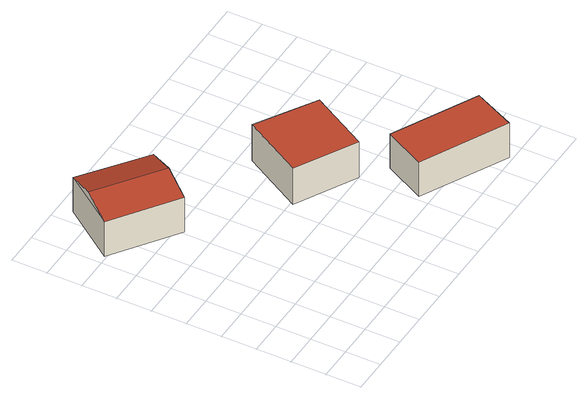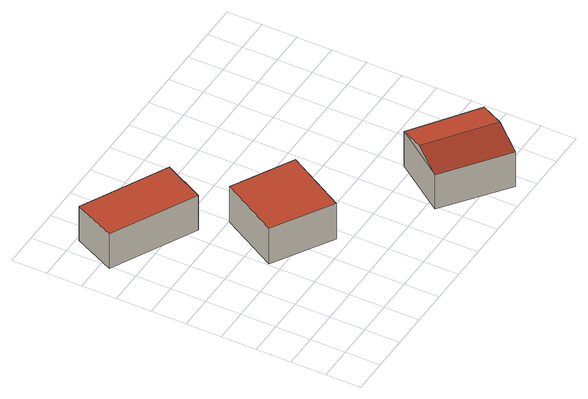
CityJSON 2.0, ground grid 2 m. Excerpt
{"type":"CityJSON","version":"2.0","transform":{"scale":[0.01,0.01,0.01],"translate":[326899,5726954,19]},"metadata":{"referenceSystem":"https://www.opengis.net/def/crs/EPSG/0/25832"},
"CityObjects":{
"building1":{"type":"Building","attributes":{"Geometrietyp2DReferenz":"3000","Gemeindeschluessel":"05170048","function":"31001_1313","roofType":"3100","measuredHeight":2.76},"address":[{"country":"Germany","locality":"Wesel","thoroughfareNumber":"19","thoroughfareName":"Marwick"}],"geometry":[{"type":"Solid","lod":"2","boundaries":[[[[0,1,2,3]],[[4,5,1,0]],[[6,7,5,4]],[[3,2,7,6]],[[0,8,4]],[[6,9,3]],[[3,9,8,0]],[[4,8,9,6]],[[1,5,7,2]]]],"semantics":{"surfaces":[{"type":"WallSurface"},{"type":"RoofSurface"},{"type":"GroundSurface"}],"values":[[0,0,0,0,0,0,1,1,2]]}}]},
"building2":{"type":"Building","attributes":{"Geometrietyp2DReferenz":"3000","Gemeindeschluessel":"05170048","function":"51009_1610","roofType":"1000","measuredHeight":2.34},"geometry":[{"type":"Solid","lod":"2","boundaries":[[[[10,11,12,13]],[[14,15,11,10]],[[16,17,15,14]],[[13,12,17,16]],[[14,10,13,16]],[[11,15,17,12]]]],"semantics":{"surfaces":[{"type":"WallSurface"},{"type":"RoofSurface"},{"type":"GroundSurface"}],"values":[[0,0,0,0,1,2]]}}]},
"building3":{"type":"Building","attributes":{"Geometrietyp2DReferenz":"3000","Gemeindeschluessel":"05170048","function":"31001_2463","roofType":"1000","measuredHeight":2.25},"address":[{"country":"Germany","locality":"Wesel","thoroughfareNumber":"19","thoroughfareName":"Marwick"}],"geometry":[{"type":"Solid","lod":"2","boundaries":[[[[18,19,20,21]],[[22,23,19,18]],[[24,25,23,22]],[[21,20,25,24]],[[22,18,21,24]],[[19,23,25,20]]]],"semantics":{"surfaces":[{"type":"WallSurface"},{"type":"RoofSurface"},{"type":"GroundSurface"}],"values":[[0,0,0,0,1,2]]}}]}
},
"vertices":[
[49,1411,324],[49,1411,98],[410,1155,98],[410,1155,324],[273,1716,324],[273,1716,98],[624,1453,324],[624,1453,98],[161,1563,374],[517,1304,374],
[1209,601,327],[1209,601,93],[1394,933,93],[1394,933,327],[866,789,327],[866,789,93],[1062,1132,327],[1062,1132,93],
[1706,20,323],[1706,20,98],[1818,256,98],[1818,256,323],[1221,264,323],[1221,264,98],[1342,498,323],[1342,498,98]
]}
